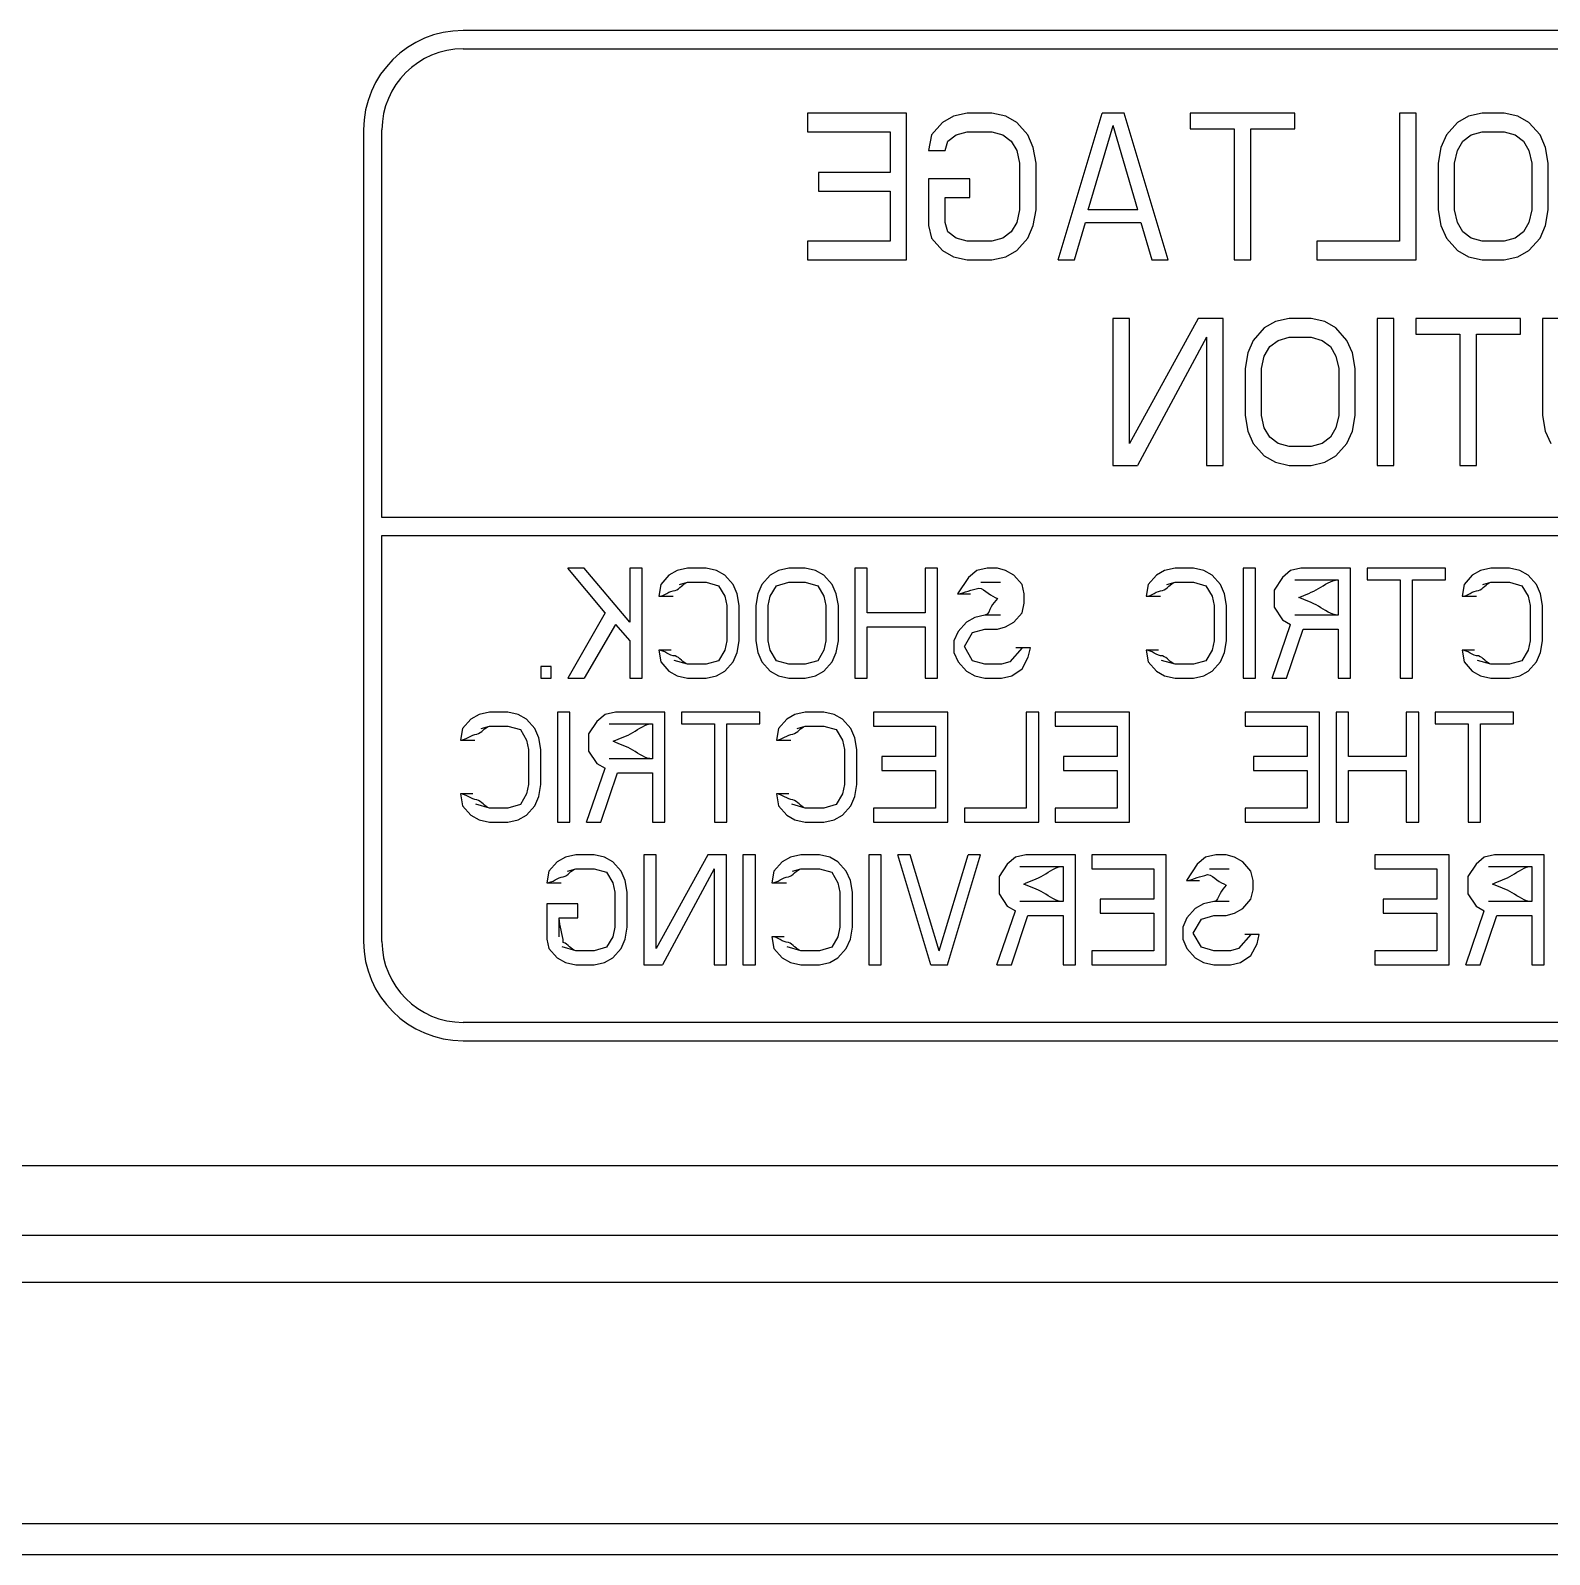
# Model space of a CAD drawing. Header units: inches. Extents: x 67335 to 69337, y -6743 to -3973.
# Drawn here: x 68787.59 to 68810.13, y -5095.92 to -5073.3 of the extents above; entities that cross this region are included whole.
import ezdxf

# ---------------------------------------------------------------- set-up
doc = ezdxf.new("R2010")
doc.units = ezdxf.units.IN
doc.header["$LTSCALE"] = 2.574606
doc.header["$MEASUREMENT"] = 0
doc.layers.get('0').update_dxf_attribs({"linetype": 'CONTINUOUS'})

msp = doc.modelspace()

# ---------------------------------------------------------------- linework, layer by layer
at = {"linetype": 'Continuous'}
for p, q in [((68839.776, -5073.3), (68794.011, -5073.3)), ((68794.011, -5073.572), (68826.53, -5073.572)), ((68800.591, -5074.526), (68799.12, -5074.526)), ((68799.12, -5074.526), (68799.12, -5074.804)), ((68800.591, -5076.705), (68800.591, -5074.526)), ((68801.49, -5074.526), (68801.285, -5074.572)), ((68801.857, -5074.526), (68801.49, -5074.526)), ((68802.062, -5074.572), (68801.857, -5074.526)), ((68802.838, -5076.705), (68803.492, -5074.526)), ((68803.819, -5074.526), (68803.492, -5074.526)), ((68804.472, -5076.705), (68803.819, -5074.526)), ((68806.352, -5074.526), (68804.799, -5074.526)), ((68804.799, -5074.526), (68804.799, -5074.757)), ((68806.352, -5074.757), (68806.352, -5074.526)), ((68808.149, -5074.526), (68807.904, -5074.526)), ((68807.904, -5074.526), (68807.904, -5076.426)), ((68808.149, -5076.705), (68808.149, -5074.526)), ((68809.13, -5074.526), (68808.926, -5074.572)), ((68809.457, -5074.526), (68809.13, -5074.526)), ((68809.661, -5074.572), (68809.457, -5074.526)), ((68801.122, -5074.665), (68800.959, -5074.85)), ((68801.285, -5074.572), (68801.122, -5074.665)), ((68802.225, -5074.665), (68802.062, -5074.572)), ((68802.389, -5074.85), (68802.225, -5074.665)), ((68803.287, -5075.963), (68803.655, -5074.711)), ((68804.023, -5075.963), (68803.655, -5074.711)), ((68808.762, -5074.665), (68808.599, -5074.85)), ((68808.926, -5074.572), (68808.762, -5074.665)), ((68809.824, -5074.665), (68809.661, -5074.572)), ((68809.988, -5074.85), (68809.824, -5074.665)), ((68792.536, -5074.775), (68792.536, -5086.818)), ((68792.808, -5080.526), (68792.808, -5074.775)), ((68799.12, -5074.804), (68800.346, -5074.804)), ((68800.346, -5074.804), (68800.346, -5075.406)), ((68800.959, -5074.85), (68800.918, -5075.082)), ((68801.163, -5075.082), (68801.204, -5074.943)), ((68801.204, -5074.943), (68801.326, -5074.85)), ((68801.326, -5074.85), (68801.49, -5074.804)), ((68801.49, -5074.804), (68801.857, -5074.804)), ((68801.857, -5074.804), (68802.021, -5074.85)), ((68802.021, -5074.85), (68802.143, -5074.943)), ((68802.143, -5074.943), (68802.225, -5075.082)), ((68802.47, -5075.035), (68802.389, -5074.85)), ((68804.799, -5074.757), (68805.453, -5074.757)), ((68805.453, -5074.757), (68805.453, -5076.705)), ((68805.698, -5074.757), (68806.352, -5074.757)), ((68805.698, -5076.705), (68805.698, -5074.757)), ((68808.599, -5074.85), (68808.517, -5075.035)), ((68808.762, -5075.082), (68808.844, -5074.943)), ((68808.844, -5074.943), (68808.966, -5074.85)), ((68808.966, -5074.85), (68809.13, -5074.804)), ((68809.13, -5074.804), (68809.457, -5074.804)), ((68809.457, -5074.804), (68809.62, -5074.85)), ((68809.62, -5074.85), (68809.743, -5074.943)), ((68809.743, -5074.943), (68809.824, -5075.082)), ((68810.07, -5075.035), (68809.988, -5074.85)), ((68800.918, -5075.082), (68801.163, -5075.082)), ((68802.225, -5075.082), (68802.266, -5075.267)), ((68802.511, -5075.267), (68802.47, -5075.035)), ((68808.517, -5075.035), (68808.476, -5075.267)), ((68808.721, -5075.267), (68808.762, -5075.082)), ((68809.824, -5075.082), (68809.865, -5075.267)), ((68810.11, -5075.267), (68810.07, -5075.035)), ((68800.346, -5075.406), (68799.284, -5075.406)), ((68799.284, -5075.406), (68799.284, -5075.685)), ((68802.266, -5075.267), (68802.266, -5075.963)), ((68802.511, -5075.963), (68802.511, -5075.267)), ((68808.476, -5075.267), (68808.476, -5075.963)), ((68808.721, -5075.963), (68808.721, -5075.267)), ((68809.865, -5075.267), (68809.865, -5075.963)), ((68810.11, -5075.963), (68810.11, -5075.267)), ((68801.531, -5075.499), (68800.918, -5075.499)), ((68800.918, -5075.499), (68800.918, -5076.195)), ((68801.531, -5075.777), (68801.531, -5075.499)), ((68799.284, -5075.685), (68800.346, -5075.685)), ((68800.346, -5075.685), (68800.346, -5076.426)), ((68801.163, -5075.777), (68801.531, -5075.777)), ((68801.163, -5076.148), (68801.163, -5075.777)), ((68802.266, -5075.963), (68802.225, -5076.148)), ((68802.47, -5076.195), (68802.511, -5075.963)), ((68804.023, -5075.963), (68803.287, -5075.963)), ((68808.476, -5075.963), (68808.517, -5076.195)), ((68808.762, -5076.148), (68808.721, -5075.963)), ((68809.865, -5075.963), (68809.824, -5076.148)), ((68810.07, -5076.195), (68810.11, -5075.963)), ((68800.918, -5076.195), (68800.959, -5076.38)), ((68801.204, -5076.287), (68801.163, -5076.148)), ((68801.326, -5076.38), (68801.204, -5076.287)), ((68802.143, -5076.287), (68802.021, -5076.38)), ((68802.225, -5076.148), (68802.143, -5076.287)), ((68802.389, -5076.38), (68802.47, -5076.195)), ((68803.083, -5076.705), (68803.247, -5076.148)), ((68803.247, -5076.148), (68804.064, -5076.148)), ((68804.064, -5076.148), (68804.227, -5076.705)), ((68808.517, -5076.195), (68808.599, -5076.38)), ((68808.844, -5076.287), (68808.762, -5076.148)), ((68808.966, -5076.38), (68808.844, -5076.287)), ((68809.743, -5076.287), (68809.62, -5076.38)), ((68809.824, -5076.148), (68809.743, -5076.287)), ((68809.988, -5076.38), (68810.07, -5076.195)), ((68800.346, -5076.426), (68799.12, -5076.426)), ((68799.12, -5076.426), (68799.12, -5076.705)), ((68800.959, -5076.38), (68801.122, -5076.565)), ((68801.49, -5076.426), (68801.326, -5076.38)), ((68801.857, -5076.426), (68801.49, -5076.426)), ((68802.021, -5076.38), (68801.857, -5076.426)), ((68802.225, -5076.565), (68802.389, -5076.38)), ((68807.904, -5076.426), (68806.679, -5076.426)), ((68806.679, -5076.426), (68806.679, -5076.705)), ((68808.599, -5076.38), (68808.762, -5076.565)), ((68809.13, -5076.426), (68808.966, -5076.38)), ((68809.457, -5076.426), (68809.13, -5076.426)), ((68809.62, -5076.38), (68809.457, -5076.426)), ((68809.824, -5076.565), (68809.988, -5076.38)), ((68799.12, -5076.705), (68800.591, -5076.705)), ((68801.122, -5076.565), (68801.285, -5076.658)), ((68801.285, -5076.658), (68801.49, -5076.705)), ((68801.49, -5076.705), (68801.857, -5076.705)), ((68801.857, -5076.705), (68802.062, -5076.658)), ((68802.062, -5076.658), (68802.225, -5076.565)), ((68802.838, -5076.705), (68803.083, -5076.705)), ((68804.227, -5076.705), (68804.472, -5076.705)), ((68805.453, -5076.705), (68805.698, -5076.705)), ((68806.679, -5076.705), (68808.149, -5076.705)), ((68808.762, -5076.565), (68808.926, -5076.658)), ((68808.926, -5076.658), (68809.13, -5076.705)), ((68809.13, -5076.705), (68809.457, -5076.705)), ((68809.457, -5076.705), (68809.661, -5076.658)), ((68809.661, -5076.658), (68809.824, -5076.565)), ((68803.896, -5077.575), (68803.651, -5077.575)), ((68803.651, -5077.575), (68803.651, -5079.754)), ((68804.918, -5077.575), (68803.896, -5079.429)), ((68803.896, -5079.429), (68803.896, -5077.575)), ((68805.286, -5077.575), (68804.918, -5077.575)), ((68805.286, -5079.754), (68805.286, -5077.575)), ((68806.062, -5077.621), (68805.898, -5077.714)), ((68806.266, -5077.575), (68806.062, -5077.621)), ((68806.593, -5077.575), (68806.266, -5077.575)), ((68806.797, -5077.621), (68806.593, -5077.575)), ((68806.961, -5077.714), (68806.797, -5077.621)), ((68807.819, -5077.575), (68807.574, -5077.575)), ((68807.574, -5077.575), (68807.574, -5079.754)), ((68807.819, -5079.754), (68807.819, -5077.575)), ((68809.698, -5077.575), (68808.146, -5077.575)), ((68808.146, -5077.575), (68808.146, -5077.806)), ((68809.698, -5077.806), (68809.698, -5077.575)), ((68810.27, -5077.575), (68810.025, -5077.575)), ((68810.025, -5077.575), (68810.025, -5079.012)), ((68805.04, -5077.853), (68804.019, -5079.754)), ((68805.04, -5077.853), (68805.04, -5079.754)), ((68805.735, -5077.899), (68805.653, -5078.084)), ((68805.898, -5077.714), (68805.735, -5077.899)), ((68805.98, -5077.992), (68806.103, -5077.899)), ((68806.103, -5077.899), (68806.266, -5077.853)), ((68806.266, -5077.853), (68806.593, -5077.853)), ((68806.593, -5077.853), (68806.756, -5077.899)), ((68806.756, -5077.899), (68806.879, -5077.992)), ((68807.124, -5077.899), (68806.961, -5077.714)), ((68807.206, -5078.084), (68807.124, -5077.899)), ((68808.146, -5077.806), (68808.799, -5077.806)), ((68808.799, -5077.806), (68808.799, -5079.754)), ((68809.044, -5077.806), (68809.698, -5077.806)), ((68809.044, -5079.754), (68809.044, -5077.806)), ((68805.653, -5078.084), (68805.612, -5078.316)), ((68805.858, -5078.316), (68805.898, -5078.131)), ((68805.898, -5078.131), (68805.98, -5077.992)), ((68806.879, -5077.992), (68806.961, -5078.131)), ((68806.961, -5078.131), (68807.002, -5078.316)), ((68807.247, -5078.316), (68807.206, -5078.084)), ((68805.612, -5078.316), (68805.612, -5079.012)), ((68805.858, -5079.012), (68805.858, -5078.316)), ((68807.002, -5078.316), (68807.002, -5079.012)), ((68807.247, -5079.012), (68807.247, -5078.316)), ((68805.612, -5079.012), (68805.653, -5079.244)), ((68805.898, -5079.197), (68805.858, -5079.012)), ((68807.002, -5079.012), (68806.961, -5079.197)), ((68807.206, -5079.244), (68807.247, -5079.012)), ((68810.025, -5079.012), (68810.066, -5079.244)), ((68805.653, -5079.244), (68805.735, -5079.429)), ((68805.98, -5079.336), (68805.898, -5079.197)), ((68806.961, -5079.197), (68806.879, -5079.336)), ((68807.124, -5079.429), (68807.206, -5079.244)), ((68810.066, -5079.244), (68810.147, -5079.429)), ((68805.735, -5079.429), (68805.898, -5079.614)), ((68806.103, -5079.429), (68805.98, -5079.336)), ((68806.266, -5079.475), (68806.103, -5079.429)), ((68806.593, -5079.475), (68806.266, -5079.475)), ((68806.756, -5079.429), (68806.593, -5079.475)), ((68806.879, -5079.336), (68806.756, -5079.429)), ((68806.961, -5079.614), (68807.124, -5079.429)), ((68805.898, -5079.614), (68806.062, -5079.707)), ((68806.062, -5079.707), (68806.266, -5079.754)), ((68806.593, -5079.754), (68806.797, -5079.707)), ((68806.797, -5079.707), (68806.961, -5079.614)), ((68803.651, -5079.754), (68804.019, -5079.754)), ((68805.04, -5079.754), (68805.286, -5079.754)), ((68806.266, -5079.754), (68806.593, -5079.754)), ((68807.574, -5079.754), (68807.819, -5079.754)), ((68808.799, -5079.754), (68809.044, -5079.754)), ((68826.53, -5080.526), (68792.808, -5080.526)), ((68792.808, -5080.794), (68826.53, -5080.794)), ((68792.808, -5086.818), (68792.808, -5080.794)), ((68795.81, -5081.28), (68795.565, -5081.28)), ((68796.117, -5081.94), (68795.565, -5081.28)), ((68796.484, -5082.079), (68795.81, -5081.28)), ((68796.668, -5081.28), (68796.484, -5081.28)), ((68796.484, -5081.28), (68796.484, -5082.079)), ((68796.668, -5082.914), (68796.668, -5081.28)), ((68797.342, -5081.28), (68797.189, -5081.314)), ((68797.618, -5081.28), (68797.342, -5081.28)), ((68797.771, -5081.314), (68797.618, -5081.28)), ((68798.843, -5081.28), (68798.69, -5081.314)), ((68799.088, -5081.28), (68798.843, -5081.28)), ((68799.242, -5081.314), (68799.088, -5081.28)), ((68800.008, -5081.28), (68799.824, -5081.28)), ((68799.824, -5081.28), (68799.824, -5082.914)), ((68800.008, -5081.94), (68800.008, -5081.28)), ((68801.049, -5081.28), (68800.865, -5081.28)), ((68800.865, -5081.28), (68800.865, -5081.94)), ((68801.049, -5082.914), (68801.049, -5081.28)), ((68801.785, -5081.28), (68801.631, -5081.314)), ((68801.938, -5081.28), (68801.785, -5081.28)), ((68802.06, -5081.314), (68801.938, -5081.28)), ((68804.573, -5081.28), (68804.419, -5081.314)), ((68804.848, -5081.28), (68804.573, -5081.28)), ((68805.002, -5081.314), (68804.848, -5081.28)), ((68805.767, -5081.28), (68805.584, -5081.28)), ((68805.584, -5081.28), (68805.584, -5082.914)), ((68805.767, -5082.914), (68805.767, -5081.28)), ((68806.441, -5081.28), (68806.288, -5081.314)), ((68807.177, -5081.28), (68806.441, -5081.28)), ((68807.177, -5082.914), (68807.177, -5081.28)), ((68808.586, -5081.28), (68807.422, -5081.28)), ((68807.422, -5081.28), (68807.422, -5081.453)), ((68808.586, -5081.453), (68808.586, -5081.28)), ((68809.26, -5081.28), (68809.107, -5081.314)), ((68809.536, -5081.28), (68809.26, -5081.28)), ((68809.689, -5081.314), (68809.536, -5081.28)), ((68796.944, -5081.523), (68796.913, -5081.697)), ((68797.066, -5081.384), (68796.944, -5081.523)), ((68797.189, -5081.314), (68797.066, -5081.384)), ((68797.22, -5081.523), (68797.342, -5081.488)), ((68797.342, -5081.488), (68797.618, -5081.488)), ((68797.618, -5081.488), (68797.802, -5081.54)), ((68797.894, -5081.384), (68797.771, -5081.314)), ((68798.016, -5081.523), (68797.894, -5081.384)), ((68798.077, -5081.662), (68798.016, -5081.523)), ((68798.445, -5081.523), (68798.384, -5081.662)), ((68798.568, -5081.384), (68798.445, -5081.523)), ((68798.69, -5081.314), (68798.568, -5081.384)), ((68798.66, -5081.54), (68798.843, -5081.488)), ((68798.843, -5081.488), (68799.088, -5081.488)), ((68799.088, -5081.488), (68799.272, -5081.54)), ((68799.364, -5081.384), (68799.242, -5081.314)), ((68799.487, -5081.523), (68799.364, -5081.384)), ((68799.548, -5081.662), (68799.487, -5081.523)), ((68801.509, -5081.419), (68801.348, -5081.662)), ((68801.631, -5081.314), (68801.509, -5081.419)), ((68801.693, -5081.488), (68801.984, -5081.488)), ((68802.183, -5081.384), (68802.06, -5081.314)), ((68802.305, -5081.523), (68802.183, -5081.384)), ((68802.336, -5081.662), (68802.305, -5081.523)), ((68804.174, -5081.523), (68804.144, -5081.697)), ((68804.297, -5081.384), (68804.174, -5081.523)), ((68804.419, -5081.314), (68804.297, -5081.384)), ((68804.45, -5081.523), (68804.573, -5081.488)), ((68804.573, -5081.488), (68804.848, -5081.488)), ((68804.848, -5081.488), (68805.032, -5081.54)), ((68805.124, -5081.384), (68805.002, -5081.314)), ((68805.247, -5081.523), (68805.124, -5081.384)), ((68805.308, -5081.662), (68805.247, -5081.523)), ((68806.166, -5081.419), (68806.043, -5081.604)), ((68806.288, -5081.314), (68806.166, -5081.419)), ((68806.35, -5081.453), (68806.993, -5081.453)), ((68806.993, -5081.453), (68806.993, -5081.975)), ((68807.422, -5081.453), (68807.912, -5081.453)), ((68807.912, -5081.453), (68807.912, -5082.914)), ((68808.096, -5081.453), (68808.586, -5081.453)), ((68808.096, -5082.914), (68808.096, -5081.453)), ((68808.862, -5081.523), (68808.831, -5081.697)), ((68808.984, -5081.384), (68808.862, -5081.523)), ((68809.107, -5081.314), (68808.984, -5081.384)), ((68809.138, -5081.523), (68809.26, -5081.488)), ((68809.26, -5081.488), (68809.536, -5081.488)), ((68809.536, -5081.488), (68809.72, -5081.54)), ((68809.812, -5081.384), (68809.689, -5081.314)), ((68809.934, -5081.523), (68809.812, -5081.384)), ((68809.995, -5081.662), (68809.934, -5081.523)), ((68796.913, -5081.697), (68797.128, -5081.697)), ((68797.802, -5081.54), (68797.894, -5081.697)), ((68797.894, -5081.697), (68797.924, -5081.836)), ((68798.108, -5081.836), (68798.077, -5081.662)), ((68798.384, -5081.662), (68798.353, -5081.836)), ((68798.537, -5081.836), (68798.568, -5081.697)), ((68798.568, -5081.697), (68798.66, -5081.54)), ((68799.272, -5081.54), (68799.364, -5081.697)), ((68799.364, -5081.697), (68799.395, -5081.836)), ((68799.579, -5081.836), (68799.548, -5081.662)), ((68801.348, -5081.662), (68801.539, -5081.662)), ((68802.336, -5081.801), (68802.336, -5081.662)), ((68804.144, -5081.697), (68804.358, -5081.697)), ((68805.032, -5081.54), (68805.124, -5081.697)), ((68805.124, -5081.697), (68805.155, -5081.836)), ((68805.339, -5081.836), (68805.308, -5081.662)), ((68806.043, -5081.604), (68806.043, -5081.859)), ((68808.831, -5081.697), (68809.046, -5081.697)), ((68809.72, -5081.54), (68809.812, -5081.697)), ((68809.812, -5081.697), (68809.842, -5081.836)), ((68810.026, -5081.836), (68809.995, -5081.662)), ((68796.117, -5081.94), (68795.565, -5082.914)), ((68797.924, -5081.836), (68797.924, -5082.357)), ((68798.108, -5082.357), (68798.108, -5081.836)), ((68798.353, -5081.836), (68798.353, -5082.357)), ((68798.537, -5082.357), (68798.537, -5081.836)), ((68799.395, -5081.836), (68799.395, -5082.357)), ((68799.579, -5082.357), (68799.579, -5081.836)), ((68800.865, -5081.94), (68800.008, -5081.94)), ((68801.754, -5081.975), (68801.601, -5082.01)), ((68801.984, -5081.975), (68801.754, -5081.975)), ((68802.183, -5082.079), (68802.305, -5081.94)), ((68802.305, -5081.94), (68802.336, -5081.801)), ((68805.155, -5081.836), (68805.155, -5082.357)), ((68805.339, -5082.357), (68805.339, -5081.836)), ((68806.043, -5081.859), (68806.166, -5082.044)), ((68806.993, -5081.975), (68806.35, -5081.975)), ((68809.842, -5081.836), (68809.842, -5082.357)), ((68810.026, -5082.357), (68810.026, -5081.836)), ((68796.27, -5082.114), (68795.81, -5082.914)), ((68796.27, -5082.114), (68796.484, -5082.357)), ((68800.008, -5082.149), (68800.865, -5082.149)), ((68800.008, -5082.914), (68800.008, -5082.149)), ((68800.865, -5082.149), (68800.865, -5082.914)), ((68801.356, -5082.218), (68801.294, -5082.357)), ((68801.478, -5082.079), (68801.356, -5082.218)), ((68801.601, -5082.01), (68801.478, -5082.079)), ((68801.57, -5082.236), (68801.754, -5082.183)), ((68801.754, -5082.183), (68801.938, -5082.183)), ((68801.938, -5082.183), (68802.06, -5082.149)), ((68802.06, -5082.149), (68802.183, -5082.079)), ((68806.013, -5082.914), (68806.288, -5082.114)), ((68806.166, -5082.044), (68806.288, -5082.114)), ((68806.227, -5082.914), (68806.472, -5082.183)), ((68806.472, -5082.183), (68806.993, -5082.183)), ((68806.993, -5082.183), (68806.993, -5082.914)), ((68796.484, -5082.357), (68796.484, -5082.914)), ((68797.924, -5082.357), (68797.894, -5082.496)), ((68798.077, -5082.531), (68798.108, -5082.357)), ((68798.353, -5082.357), (68798.384, -5082.531)), ((68798.568, -5082.496), (68798.537, -5082.357)), ((68799.395, -5082.357), (68799.364, -5082.496)), ((68799.548, -5082.531), (68799.579, -5082.357)), ((68801.294, -5082.357), (68801.294, -5082.531)), ((68801.448, -5082.444), (68801.57, -5082.236)), ((68801.57, -5082.653), (68801.448, -5082.444)), ((68805.155, -5082.357), (68805.124, -5082.496)), ((68805.308, -5082.531), (68805.339, -5082.357)), ((68809.842, -5082.357), (68809.812, -5082.496)), ((68809.995, -5082.531), (68810.026, -5082.357)), ((68797.097, -5082.496), (68796.913, -5082.496)), ((68796.913, -5082.496), (68796.944, -5082.67)), ((68796.944, -5082.67), (68797.066, -5082.809)), ((68797.342, -5082.705), (68797.142, -5082.648)), ((68797.802, -5082.653), (68797.618, -5082.705)), ((68797.894, -5082.496), (68797.802, -5082.653)), ((68797.894, -5082.809), (68798.016, -5082.67)), ((68798.016, -5082.67), (68798.077, -5082.531)), ((68798.384, -5082.531), (68798.445, -5082.67)), ((68798.445, -5082.67), (68798.568, -5082.809)), ((68798.66, -5082.653), (68798.568, -5082.496)), ((68798.843, -5082.705), (68798.66, -5082.653)), ((68799.272, -5082.653), (68799.088, -5082.705)), ((68799.364, -5082.496), (68799.272, -5082.653)), ((68799.364, -5082.809), (68799.487, -5082.67)), ((68799.487, -5082.67), (68799.548, -5082.531)), ((68801.294, -5082.531), (68801.356, -5082.67)), ((68801.356, -5082.67), (68801.478, -5082.809)), ((68801.754, -5082.705), (68801.57, -5082.653)), ((68802.122, -5082.67), (68801.999, -5082.705)), ((68802.305, -5082.462), (68802.122, -5082.67)), ((68802.428, -5082.462), (68802.214, -5082.462)), ((68802.305, -5082.774), (68802.397, -5082.601)), ((68802.397, -5082.601), (68802.428, -5082.462)), ((68804.328, -5082.496), (68804.144, -5082.496)), ((68804.144, -5082.496), (68804.174, -5082.67)), ((68804.174, -5082.67), (68804.297, -5082.809)), ((68804.573, -5082.705), (68804.372, -5082.648)), ((68805.032, -5082.653), (68804.848, -5082.705)), ((68805.124, -5082.496), (68805.032, -5082.653)), ((68805.124, -5082.809), (68805.247, -5082.67)), ((68805.247, -5082.67), (68805.308, -5082.531)), ((68809.015, -5082.496), (68808.831, -5082.496)), ((68808.831, -5082.496), (68808.862, -5082.67)), ((68808.862, -5082.67), (68808.984, -5082.809)), ((68809.26, -5082.705), (68809.06, -5082.648)), ((68809.72, -5082.653), (68809.536, -5082.705)), ((68809.812, -5082.496), (68809.72, -5082.653)), ((68809.812, -5082.809), (68809.934, -5082.67)), ((68809.934, -5082.67), (68809.995, -5082.531)), ((68795.32, -5082.74), (68795.167, -5082.74)), ((68795.167, -5082.74), (68795.167, -5082.914)), ((68795.32, -5082.914), (68795.32, -5082.74)), ((68797.066, -5082.809), (68797.189, -5082.879)), ((68797.189, -5082.879), (68797.342, -5082.914)), ((68797.618, -5082.705), (68797.342, -5082.705)), ((68797.618, -5082.914), (68797.771, -5082.879)), ((68797.771, -5082.879), (68797.894, -5082.809)), ((68798.568, -5082.809), (68798.69, -5082.879)), ((68798.69, -5082.879), (68798.843, -5082.914)), ((68799.088, -5082.705), (68798.843, -5082.705)), ((68799.088, -5082.914), (68799.242, -5082.879)), ((68799.242, -5082.879), (68799.364, -5082.809)), ((68801.478, -5082.809), (68801.601, -5082.879)), ((68801.601, -5082.879), (68801.754, -5082.914)), ((68801.999, -5082.705), (68801.754, -5082.705)), ((68801.999, -5082.914), (68802.152, -5082.879)), ((68802.152, -5082.879), (68802.305, -5082.774)), ((68804.297, -5082.809), (68804.419, -5082.879)), ((68804.419, -5082.879), (68804.573, -5082.914)), ((68804.848, -5082.705), (68804.573, -5082.705)), ((68804.848, -5082.914), (68805.002, -5082.879)), ((68805.002, -5082.879), (68805.124, -5082.809)), ((68808.984, -5082.809), (68809.107, -5082.879)), ((68809.107, -5082.879), (68809.26, -5082.914)), ((68809.536, -5082.705), (68809.26, -5082.705)), ((68809.536, -5082.914), (68809.689, -5082.879)), ((68809.689, -5082.879), (68809.812, -5082.809)), ((68795.167, -5082.914), (68795.32, -5082.914)), ((68795.565, -5082.914), (68795.81, -5082.914)), ((68796.484, -5082.914), (68796.668, -5082.914)), ((68797.342, -5082.914), (68797.618, -5082.914)), ((68798.843, -5082.914), (68799.088, -5082.914)), ((68799.824, -5082.914), (68800.008, -5082.914)), ((68800.865, -5082.914), (68801.049, -5082.914)), ((68801.754, -5082.914), (68801.999, -5082.914)), ((68804.573, -5082.914), (68804.848, -5082.914)), ((68805.584, -5082.914), (68805.767, -5082.914)), ((68806.013, -5082.914), (68806.227, -5082.914)), ((68806.993, -5082.914), (68807.177, -5082.914)), ((68807.912, -5082.914), (68808.096, -5082.914)), ((68809.26, -5082.914), (68809.536, -5082.914)), ((68794.125, -5083.519), (68794.003, -5083.658)), ((68794.248, -5083.449), (68794.125, -5083.519)), ((68794.401, -5083.415), (68794.248, -5083.449)), ((68794.677, -5083.415), (68794.401, -5083.415)), ((68794.83, -5083.449), (68794.677, -5083.415)), ((68794.952, -5083.519), (68794.83, -5083.449)), ((68795.075, -5083.658), (68794.952, -5083.519)), ((68795.596, -5083.415), (68795.412, -5083.415)), ((68795.412, -5083.415), (68795.412, -5085.049)), ((68795.596, -5085.049), (68795.596, -5083.415)), ((68795.994, -5083.554), (68795.872, -5083.739)), ((68796.117, -5083.449), (68795.994, -5083.554)), ((68796.27, -5083.415), (68796.117, -5083.449)), ((68797.005, -5083.415), (68796.27, -5083.415)), ((68797.005, -5085.049), (68797.005, -5083.415)), ((68798.414, -5083.415), (68797.25, -5083.415)), ((68797.25, -5083.415), (68797.25, -5083.588)), ((68798.414, -5083.588), (68798.414, -5083.415)), ((68798.813, -5083.519), (68798.69, -5083.658)), ((68798.935, -5083.449), (68798.813, -5083.519)), ((68799.088, -5083.415), (68798.935, -5083.449)), ((68799.364, -5083.415), (68799.088, -5083.415)), ((68799.517, -5083.449), (68799.364, -5083.415)), ((68799.64, -5083.519), (68799.517, -5083.449)), ((68799.763, -5083.658), (68799.64, -5083.519)), ((68801.202, -5083.415), (68800.1, -5083.415)), ((68800.1, -5083.415), (68800.1, -5083.623)), ((68801.202, -5085.049), (68801.202, -5083.415)), ((68802.551, -5083.415), (68802.367, -5083.415)), ((68802.367, -5083.415), (68802.367, -5084.84)), ((68802.551, -5085.049), (68802.551, -5083.415)), ((68803.899, -5083.415), (68802.796, -5083.415)), ((68802.796, -5083.415), (68802.796, -5083.623)), ((68803.899, -5085.049), (68803.899, -5083.415)), ((68806.717, -5083.415), (68805.614, -5083.415)), ((68805.614, -5083.415), (68805.614, -5083.623)), ((68806.717, -5085.049), (68806.717, -5083.415)), ((68807.146, -5083.415), (68806.962, -5083.415)), ((68806.962, -5083.415), (68806.962, -5085.049)), ((68807.146, -5084.075), (68807.146, -5083.415)), ((68808.188, -5083.415), (68808.004, -5083.415)), ((68808.004, -5083.415), (68808.004, -5084.075)), ((68808.188, -5085.049), (68808.188, -5083.415)), ((68809.597, -5083.415), (68808.433, -5083.415)), ((68808.433, -5083.415), (68808.433, -5083.588)), ((68809.597, -5083.588), (68809.597, -5083.415)), ((68794.003, -5083.658), (68793.972, -5083.832)), ((68794.278, -5083.658), (68794.401, -5083.623)), ((68794.401, -5083.623), (68794.677, -5083.623)), ((68794.677, -5083.623), (68794.861, -5083.675)), ((68794.861, -5083.675), (68794.952, -5083.832)), ((68795.136, -5083.797), (68795.075, -5083.658)), ((68795.167, -5083.971), (68795.136, -5083.797)), ((68795.872, -5083.739), (68795.872, -5083.994)), ((68796.178, -5083.588), (68796.821, -5083.588)), ((68796.821, -5083.588), (68796.821, -5084.11)), ((68797.25, -5083.588), (68797.74, -5083.588)), ((68797.74, -5083.588), (68797.74, -5085.049)), ((68797.924, -5083.588), (68798.414, -5083.588)), ((68797.924, -5085.049), (68797.924, -5083.588)), ((68798.69, -5083.658), (68798.66, -5083.832)), ((68798.966, -5083.658), (68799.088, -5083.623)), ((68799.088, -5083.623), (68799.364, -5083.623)), ((68799.364, -5083.623), (68799.548, -5083.675)), ((68799.548, -5083.675), (68799.64, -5083.832)), ((68799.824, -5083.797), (68799.763, -5083.658)), ((68799.854, -5083.971), (68799.824, -5083.797)), ((68800.1, -5083.623), (68801.019, -5083.623)), ((68801.019, -5083.623), (68801.019, -5084.075)), ((68802.796, -5083.623), (68803.715, -5083.623)), ((68803.715, -5083.623), (68803.715, -5084.075)), ((68805.614, -5083.623), (68806.533, -5083.623)), ((68806.533, -5083.623), (68806.533, -5084.075)), ((68808.433, -5083.588), (68808.923, -5083.588)), ((68808.923, -5083.588), (68808.923, -5085.049)), ((68809.107, -5083.588), (68809.597, -5083.588)), ((68809.107, -5085.049), (68809.107, -5083.588)), ((68793.972, -5083.832), (68794.186, -5083.832)), ((68794.952, -5083.832), (68794.983, -5083.971)), ((68794.983, -5083.971), (68794.983, -5084.492)), ((68795.167, -5084.492), (68795.167, -5083.971)), ((68795.872, -5083.994), (68795.994, -5084.179)), ((68798.66, -5083.832), (68798.874, -5083.832)), ((68799.64, -5083.832), (68799.671, -5083.971)), ((68799.671, -5083.971), (68799.671, -5084.492)), ((68799.854, -5084.492), (68799.854, -5083.971)), ((68795.841, -5085.049), (68796.117, -5084.249)), ((68795.994, -5084.179), (68796.117, -5084.249)), ((68796.821, -5084.11), (68796.178, -5084.11)), ((68801.019, -5084.075), (68800.222, -5084.075)), ((68800.222, -5084.075), (68800.222, -5084.284)), ((68803.715, -5084.075), (68802.918, -5084.075)), ((68802.918, -5084.075), (68802.918, -5084.284)), ((68806.533, -5084.075), (68805.737, -5084.075)), ((68805.737, -5084.075), (68805.737, -5084.284)), ((68808.004, -5084.075), (68807.146, -5084.075)), ((68796.055, -5085.049), (68796.3, -5084.318)), ((68796.3, -5084.318), (68796.821, -5084.318)), ((68796.821, -5084.318), (68796.821, -5085.049)), ((68800.222, -5084.284), (68801.019, -5084.284)), ((68801.019, -5084.284), (68801.019, -5084.84)), ((68802.918, -5084.284), (68803.715, -5084.284)), ((68803.715, -5084.284), (68803.715, -5084.84)), ((68805.737, -5084.284), (68806.533, -5084.284)), ((68806.533, -5084.284), (68806.533, -5084.84)), ((68807.146, -5084.284), (68808.004, -5084.284)), ((68807.146, -5085.049), (68807.146, -5084.284)), ((68808.004, -5084.284), (68808.004, -5085.049)), ((68794.156, -5084.631), (68793.972, -5084.631)), ((68793.972, -5084.631), (68794.003, -5084.805)), ((68794.952, -5084.631), (68794.861, -5084.788)), ((68794.983, -5084.492), (68794.952, -5084.631)), ((68795.075, -5084.805), (68795.136, -5084.666)), ((68795.136, -5084.666), (68795.167, -5084.492)), ((68798.843, -5084.631), (68798.66, -5084.631)), ((68798.66, -5084.631), (68798.69, -5084.805)), ((68799.64, -5084.631), (68799.548, -5084.788)), ((68799.671, -5084.492), (68799.64, -5084.631)), ((68799.763, -5084.805), (68799.824, -5084.666)), ((68799.824, -5084.666), (68799.854, -5084.492)), ((68794.003, -5084.805), (68794.125, -5084.944)), ((68794.401, -5084.84), (68794.2, -5084.783)), ((68794.677, -5084.84), (68794.401, -5084.84)), ((68794.861, -5084.788), (68794.677, -5084.84)), ((68794.952, -5084.944), (68795.075, -5084.805)), ((68798.69, -5084.805), (68798.813, -5084.944)), ((68799.088, -5084.84), (68798.888, -5084.783)), ((68799.364, -5084.84), (68799.088, -5084.84)), ((68799.548, -5084.788), (68799.364, -5084.84)), ((68799.64, -5084.944), (68799.763, -5084.805)), ((68801.019, -5084.84), (68800.1, -5084.84)), ((68800.1, -5084.84), (68800.1, -5085.049)), ((68802.367, -5084.84), (68801.448, -5084.84)), ((68801.448, -5084.84), (68801.448, -5085.049)), ((68803.715, -5084.84), (68802.796, -5084.84)), ((68802.796, -5084.84), (68802.796, -5085.049)), ((68806.533, -5084.84), (68805.614, -5084.84)), ((68805.614, -5084.84), (68805.614, -5085.049)), ((68794.125, -5084.944), (68794.248, -5085.014)), ((68794.248, -5085.014), (68794.401, -5085.049)), ((68794.401, -5085.049), (68794.677, -5085.049)), ((68794.677, -5085.049), (68794.83, -5085.014)), ((68794.83, -5085.014), (68794.952, -5084.944)), ((68795.412, -5085.049), (68795.596, -5085.049)), ((68795.841, -5085.049), (68796.055, -5085.049)), ((68796.821, -5085.049), (68797.005, -5085.049)), ((68797.74, -5085.049), (68797.924, -5085.049)), ((68798.813, -5084.944), (68798.935, -5085.014)), ((68798.935, -5085.014), (68799.088, -5085.049)), ((68799.088, -5085.049), (68799.364, -5085.049)), ((68799.364, -5085.049), (68799.517, -5085.014)), ((68799.517, -5085.014), (68799.64, -5084.944)), ((68800.1, -5085.049), (68801.202, -5085.049)), ((68801.448, -5085.049), (68802.551, -5085.049)), ((68802.796, -5085.049), (68803.899, -5085.049)), ((68805.614, -5085.049), (68806.717, -5085.049)), ((68806.962, -5085.049), (68807.146, -5085.049)), ((68808.004, -5085.049), (68808.188, -5085.049)), ((68808.923, -5085.049), (68809.107, -5085.049)), ((68795.529, -5085.567), (68795.406, -5085.637)), ((68795.682, -5085.533), (68795.529, -5085.567)), ((68795.957, -5085.533), (68795.682, -5085.533)), ((68796.111, -5085.567), (68795.957, -5085.533)), ((68796.233, -5085.637), (68796.111, -5085.567)), ((68796.877, -5085.533), (68796.693, -5085.533)), ((68796.693, -5085.533), (68796.693, -5087.167)), ((68797.643, -5085.533), (68796.877, -5086.923)), ((68796.877, -5086.923), (68796.877, -5085.533)), ((68797.918, -5085.533), (68797.643, -5085.533)), ((68797.918, -5087.167), (68797.918, -5085.533)), ((68798.347, -5085.533), (68798.163, -5085.533)), ((68798.163, -5085.533), (68798.163, -5087.167)), ((68798.347, -5087.167), (68798.347, -5085.533)), ((68798.868, -5085.567), (68798.745, -5085.637)), ((68799.021, -5085.533), (68798.868, -5085.567)), ((68799.297, -5085.533), (68799.021, -5085.533)), ((68799.45, -5085.567), (68799.297, -5085.533)), ((68799.573, -5085.637), (68799.45, -5085.567)), ((68800.216, -5085.533), (68800.032, -5085.533)), ((68800.032, -5085.533), (68800.032, -5087.167)), ((68800.216, -5087.167), (68800.216, -5085.533)), ((68800.645, -5085.533), (68800.461, -5085.533)), ((68800.951, -5087.167), (68800.461, -5085.533)), ((68801.074, -5086.958), (68800.645, -5085.533)), ((68801.074, -5086.958), (68801.503, -5085.533)), ((68801.196, -5087.167), (68801.687, -5085.533)), ((68801.687, -5085.533), (68801.503, -5085.533)), ((68802.208, -5085.567), (68802.085, -5085.672)), ((68802.361, -5085.533), (68802.208, -5085.567)), ((68803.096, -5085.533), (68802.361, -5085.533)), ((68803.096, -5087.167), (68803.096, -5085.533)), ((68804.444, -5085.533), (68803.341, -5085.533)), ((68803.341, -5085.533), (68803.341, -5085.741)), ((68804.444, -5087.167), (68804.444, -5085.533)), ((68805.026, -5085.567), (68804.904, -5085.672)), ((68805.179, -5085.533), (68805.026, -5085.567)), ((68805.333, -5085.533), (68805.179, -5085.533)), ((68805.455, -5085.567), (68805.333, -5085.533)), ((68805.578, -5085.637), (68805.455, -5085.567)), ((68808.641, -5085.533), (68807.538, -5085.533)), ((68807.538, -5085.533), (68807.538, -5085.741)), ((68808.641, -5087.167), (68808.641, -5085.533)), ((68809.162, -5085.567), (68809.04, -5085.672)), ((68809.315, -5085.533), (68809.162, -5085.567)), ((68810.051, -5085.533), (68809.315, -5085.533)), ((68810.051, -5087.167), (68810.051, -5085.533)), ((68795.283, -5085.776), (68795.253, -5085.95)), ((68795.406, -5085.637), (68795.283, -5085.776)), ((68795.559, -5085.776), (68795.682, -5085.741)), ((68795.682, -5085.741), (68795.957, -5085.741)), ((68795.957, -5085.741), (68796.141, -5085.793)), ((68796.141, -5085.793), (68796.233, -5085.95)), ((68796.356, -5085.776), (68796.233, -5085.637)), ((68796.417, -5085.915), (68796.356, -5085.776)), ((68797.734, -5085.741), (68796.969, -5087.167)), ((68797.734, -5085.741), (68797.734, -5087.167)), ((68798.623, -5085.776), (68798.592, -5085.95)), ((68798.745, -5085.637), (68798.623, -5085.776)), ((68798.899, -5085.776), (68799.021, -5085.741)), ((68799.021, -5085.741), (68799.297, -5085.741)), ((68799.297, -5085.741), (68799.481, -5085.793)), ((68799.481, -5085.793), (68799.573, -5085.95)), ((68799.695, -5085.776), (68799.573, -5085.637)), ((68799.757, -5085.915), (68799.695, -5085.776)), ((68802.085, -5085.672), (68801.962, -5085.857)), ((68802.269, -5085.706), (68802.912, -5085.706)), ((68802.912, -5085.706), (68802.912, -5086.228)), ((68803.341, -5085.741), (68804.26, -5085.741)), ((68804.26, -5085.741), (68804.26, -5086.193)), ((68804.904, -5085.672), (68804.743, -5085.915)), ((68805.087, -5085.741), (68805.379, -5085.741)), ((68805.7, -5085.776), (68805.578, -5085.637)), ((68805.731, -5085.915), (68805.7, -5085.776)), ((68807.538, -5085.741), (68808.458, -5085.741)), ((68808.458, -5085.741), (68808.458, -5086.193)), ((68809.04, -5085.672), (68808.917, -5085.857)), ((68809.224, -5085.706), (68809.867, -5085.706)), ((68809.867, -5085.706), (68809.867, -5086.228)), ((68795.253, -5085.95), (68795.467, -5085.95)), ((68796.233, -5085.95), (68796.264, -5086.089)), ((68796.448, -5086.089), (68796.417, -5085.915)), ((68798.592, -5085.95), (68798.807, -5085.95)), ((68799.573, -5085.95), (68799.603, -5086.089)), ((68799.787, -5086.089), (68799.757, -5085.915)), ((68801.962, -5085.857), (68801.962, -5086.112)), ((68804.743, -5085.915), (68804.934, -5085.915)), ((68805.7, -5086.193), (68805.731, -5086.054)), ((68805.731, -5086.054), (68805.731, -5085.915)), ((68808.917, -5085.857), (68808.917, -5086.112)), ((68795.712, -5086.263), (68795.253, -5086.263)), ((68795.253, -5086.263), (68795.253, -5086.784)), ((68795.712, -5086.471), (68795.712, -5086.263)), ((68796.264, -5086.089), (68796.264, -5086.61)), ((68796.448, -5086.61), (68796.448, -5086.089)), ((68799.603, -5086.089), (68799.603, -5086.61)), ((68799.787, -5086.61), (68799.787, -5086.089)), ((68801.962, -5086.112), (68802.085, -5086.297)), ((68802.912, -5086.228), (68802.269, -5086.228)), ((68804.26, -5086.193), (68803.464, -5086.193)), ((68803.464, -5086.193), (68803.464, -5086.402)), ((68804.996, -5086.263), (68804.873, -5086.332)), ((68805.149, -5086.228), (68804.996, -5086.263)), ((68805.379, -5086.228), (68805.149, -5086.228)), ((68805.578, -5086.332), (68805.7, -5086.193)), ((68808.458, -5086.193), (68807.661, -5086.193)), ((68807.661, -5086.193), (68807.661, -5086.402)), ((68808.917, -5086.112), (68809.04, -5086.297)), ((68809.867, -5086.228), (68809.224, -5086.228)), ((68795.437, -5086.471), (68795.712, -5086.471)), ((68795.437, -5086.749), (68795.437, -5086.471)), ((68801.932, -5087.167), (68802.208, -5086.367)), ((68802.085, -5086.297), (68802.208, -5086.367)), ((68802.146, -5087.167), (68802.391, -5086.436)), ((68802.391, -5086.436), (68802.912, -5086.436)), ((68802.912, -5086.436), (68802.912, -5087.167)), ((68803.464, -5086.402), (68804.26, -5086.402)), ((68804.26, -5086.402), (68804.26, -5086.958)), ((68804.75, -5086.471), (68804.689, -5086.61)), ((68804.873, -5086.332), (68804.75, -5086.471)), ((68804.842, -5086.697), (68804.965, -5086.489)), ((68804.965, -5086.489), (68805.149, -5086.436)), ((68805.149, -5086.436), (68805.333, -5086.436)), ((68805.333, -5086.436), (68805.455, -5086.402)), ((68805.455, -5086.402), (68805.578, -5086.332)), ((68807.661, -5086.402), (68808.458, -5086.402)), ((68808.458, -5086.402), (68808.458, -5086.958)), ((68808.886, -5087.167), (68809.162, -5086.367)), ((68809.04, -5086.297), (68809.162, -5086.367)), ((68809.101, -5087.167), (68809.346, -5086.436)), ((68809.346, -5086.436), (68809.867, -5086.436)), ((68809.867, -5086.436), (68809.867, -5087.167)), ((68796.264, -5086.61), (68796.233, -5086.749)), ((68796.417, -5086.784), (68796.448, -5086.61)), ((68799.603, -5086.61), (68799.573, -5086.749)), ((68799.757, -5086.784), (68799.787, -5086.61)), ((68804.689, -5086.61), (68804.689, -5086.784)), ((68804.965, -5086.906), (68804.842, -5086.697)), ((68805.7, -5086.715), (68805.516, -5086.923)), ((68805.823, -5086.715), (68805.608, -5086.715)), ((68805.792, -5086.854), (68805.823, -5086.715)), ((68795.253, -5086.784), (68795.283, -5086.923)), ((68795.283, -5086.923), (68795.406, -5087.062)), ((68795.682, -5086.958), (68795.481, -5086.901)), ((68795.957, -5086.958), (68795.682, -5086.958)), ((68796.141, -5086.906), (68795.957, -5086.958)), ((68796.233, -5086.749), (68796.141, -5086.906)), ((68796.233, -5087.062), (68796.356, -5086.923)), ((68796.356, -5086.923), (68796.417, -5086.784)), ((68798.776, -5086.749), (68798.592, -5086.749)), ((68798.592, -5086.749), (68798.623, -5086.923)), ((68798.623, -5086.923), (68798.745, -5087.062)), ((68799.021, -5086.958), (68798.821, -5086.901)), ((68799.297, -5086.958), (68799.021, -5086.958)), ((68799.481, -5086.906), (68799.297, -5086.958)), ((68799.573, -5086.749), (68799.481, -5086.906)), ((68799.573, -5087.062), (68799.695, -5086.923)), ((68799.695, -5086.923), (68799.757, -5086.784)), ((68804.26, -5086.958), (68803.341, -5086.958)), ((68803.341, -5086.958), (68803.341, -5087.167)), ((68804.689, -5086.784), (68804.75, -5086.923)), ((68804.75, -5086.923), (68804.873, -5087.062)), ((68805.149, -5086.958), (68804.965, -5086.906)), ((68805.394, -5086.958), (68805.149, -5086.958)), ((68805.516, -5086.923), (68805.394, -5086.958)), ((68805.7, -5087.027), (68805.792, -5086.854)), ((68808.458, -5086.958), (68807.538, -5086.958)), ((68807.538, -5086.958), (68807.538, -5087.167)), ((68795.406, -5087.062), (68795.529, -5087.132)), ((68795.529, -5087.132), (68795.682, -5087.167)), ((68795.682, -5087.167), (68795.957, -5087.167)), ((68795.957, -5087.167), (68796.111, -5087.132)), ((68796.111, -5087.132), (68796.233, -5087.062)), ((68796.693, -5087.167), (68796.969, -5087.167)), ((68797.734, -5087.167), (68797.918, -5087.167)), ((68798.163, -5087.167), (68798.347, -5087.167)), ((68798.745, -5087.062), (68798.868, -5087.132)), ((68798.868, -5087.132), (68799.021, -5087.167)), ((68799.021, -5087.167), (68799.297, -5087.167)), ((68799.297, -5087.167), (68799.45, -5087.132)), ((68799.45, -5087.132), (68799.573, -5087.062)), ((68800.032, -5087.167), (68800.216, -5087.167)), ((68800.951, -5087.167), (68801.196, -5087.167)), ((68801.932, -5087.167), (68802.146, -5087.167)), ((68802.912, -5087.167), (68803.096, -5087.167)), ((68803.341, -5087.167), (68804.444, -5087.167)), ((68804.873, -5087.062), (68804.996, -5087.132)), ((68804.996, -5087.132), (68805.149, -5087.167)), ((68805.149, -5087.167), (68805.394, -5087.167)), ((68805.394, -5087.167), (68805.547, -5087.132)), ((68805.547, -5087.132), (68805.7, -5087.027)), ((68807.538, -5087.167), (68808.641, -5087.167)), ((68808.886, -5087.167), (68809.101, -5087.167)), ((68809.867, -5087.167), (68810.051, -5087.167)), ((68826.53, -5088.021), (68794.011, -5088.021)), ((68794.011, -5088.293), (68839.776, -5088.293)), ((67808.036, -5090.145), (68833.036, -5090.145)), ((68833.036, -5091.184), (67808.036, -5091.184)), ((67808.036, -5091.877), (68833.036, -5091.877)), ((68491.35, -5095.456), (68833.036, -5095.456)), ((68491.119, -5095.918), (68833.036, -5095.918))]:
    msp.add_line(p, q, dxfattribs=at)
for centre, radius, start, end in [((68794.011, -5074.775), 1.475, 90, 180), ((68794.011, -5074.775), 1.203, 90, 180), ((68794.011, -5086.818), 1.475, 180, 270), ((68794.011, -5086.818), 1.203, 180, 270)]:
    msp.add_arc(centre, radius, start, end, dxfattribs=at)
for points in [[(68797.158, -5081.61), (68797.229, -5081.59), (68797.271, -5081.508), (68797.342, -5081.488)], [(68804.389, -5081.61), (68804.459, -5081.59), (68804.502, -5081.508), (68804.573, -5081.488)], [(68806.411, -5081.714), (68806.508, -5081.671), (68806.707, -5081.605), (68806.887, -5081.453), (68806.993, -5081.453)], [(68809.076, -5081.61), (68809.147, -5081.59), (68809.189, -5081.508), (68809.26, -5081.488)], [(68796.913, -5081.697), (68797, -5081.697), (68797.072, -5081.61), (68797.158, -5081.61)], [(68801.348, -5081.662), (68801.402, -5081.662), (68801.504, -5081.611), (68801.61, -5081.59), (68801.662, -5081.575)], [(68801.662, -5081.575), (68801.715, -5081.575), (68801.796, -5081.666), (68801.892, -5081.705), (68801.938, -5081.731)], [(68801.938, -5081.731), (68801.907, -5081.772), (68801.836, -5081.833), (68801.805, -5081.975), (68801.754, -5081.975)], [(68804.144, -5081.697), (68804.23, -5081.697), (68804.302, -5081.61), (68804.389, -5081.61)], [(68806.993, -5081.975), (68806.887, -5081.975), (68806.707, -5081.823), (68806.508, -5081.758), (68806.411, -5081.714)], [(68808.831, -5081.697), (68808.918, -5081.697), (68808.99, -5081.61), (68809.076, -5081.61)], [(68797.158, -5082.583), (68797.072, -5082.583), (68797, -5082.496), (68796.913, -5082.496)], [(68797.342, -5082.705), (68797.271, -5082.685), (68797.229, -5082.603), (68797.158, -5082.583)], [(68804.389, -5082.583), (68804.302, -5082.583), (68804.23, -5082.496), (68804.144, -5082.496)], [(68804.573, -5082.705), (68804.502, -5082.685), (68804.459, -5082.603), (68804.389, -5082.583)], [(68809.076, -5082.583), (68808.99, -5082.583), (68808.918, -5082.496), (68808.831, -5082.496)], [(68809.26, -5082.705), (68809.189, -5082.685), (68809.147, -5082.603), (68809.076, -5082.583)], [(68793.972, -5083.832), (68794.059, -5083.832), (68794.13, -5083.745), (68794.217, -5083.745)], [(68794.217, -5083.745), (68794.288, -5083.725), (68794.33, -5083.643), (68794.401, -5083.623)], [(68796.239, -5083.849), (68796.336, -5083.806), (68796.535, -5083.74), (68796.715, -5083.588), (68796.821, -5083.588)], [(68798.66, -5083.832), (68798.746, -5083.832), (68798.818, -5083.745), (68798.905, -5083.745)], [(68798.905, -5083.745), (68798.975, -5083.725), (68799.018, -5083.643), (68799.088, -5083.623)], [(68796.821, -5084.11), (68796.715, -5084.11), (68796.535, -5083.958), (68796.336, -5083.893), (68796.239, -5083.849)], [(68794.217, -5084.718), (68794.13, -5084.718), (68794.059, -5084.631), (68793.972, -5084.631)], [(68798.905, -5084.718), (68798.818, -5084.718), (68798.746, -5084.631), (68798.66, -5084.631)], [(68794.401, -5084.84), (68794.33, -5084.82), (68794.288, -5084.738), (68794.217, -5084.718)], [(68799.088, -5084.84), (68799.018, -5084.82), (68798.975, -5084.738), (68798.905, -5084.718)], [(68795.498, -5085.863), (68795.569, -5085.843), (68795.611, -5085.761), (68795.682, -5085.741)], [(68798.837, -5085.863), (68798.908, -5085.843), (68798.951, -5085.761), (68799.021, -5085.741)], [(68802.33, -5085.967), (68802.427, -5085.924), (68802.626, -5085.858), (68802.806, -5085.706), (68802.912, -5085.706)], [(68804.743, -5085.915), (68804.797, -5085.915), (68804.899, -5085.864), (68805.004, -5085.843), (68805.057, -5085.828)], [(68805.057, -5085.828), (68805.11, -5085.828), (68805.191, -5085.919), (68805.287, -5085.958), (68805.333, -5085.984)], [(68809.285, -5085.967), (68809.382, -5085.924), (68809.58, -5085.858), (68809.761, -5085.706), (68809.867, -5085.706)], [(68795.253, -5085.95), (68795.339, -5085.95), (68795.411, -5085.863), (68795.498, -5085.863)], [(68798.592, -5085.95), (68798.679, -5085.95), (68798.751, -5085.863), (68798.837, -5085.863)], [(68802.912, -5086.228), (68802.806, -5086.228), (68802.626, -5086.076), (68802.427, -5086.011), (68802.33, -5085.967)], [(68805.333, -5085.984), (68805.302, -5086.025), (68805.231, -5086.086), (68805.2, -5086.228), (68805.149, -5086.228)], [(68809.867, -5086.228), (68809.761, -5086.228), (68809.58, -5086.076), (68809.382, -5086.011), (68809.285, -5085.967)], [(68795.498, -5086.836), (68795.498, -5086.775), (68795.467, -5086.654), (68795.437, -5086.533), (68795.437, -5086.471)], [(68795.682, -5086.958), (68795.611, -5086.938), (68795.569, -5086.856), (68795.498, -5086.836)], [(68798.837, -5086.836), (68798.751, -5086.836), (68798.679, -5086.749), (68798.592, -5086.749)], [(68799.021, -5086.958), (68798.951, -5086.938), (68798.908, -5086.856), (68798.837, -5086.836)]]:
    msp.add_open_spline(points, degree=3, dxfattribs=at)

doc.saveas('drawing.dxf')
